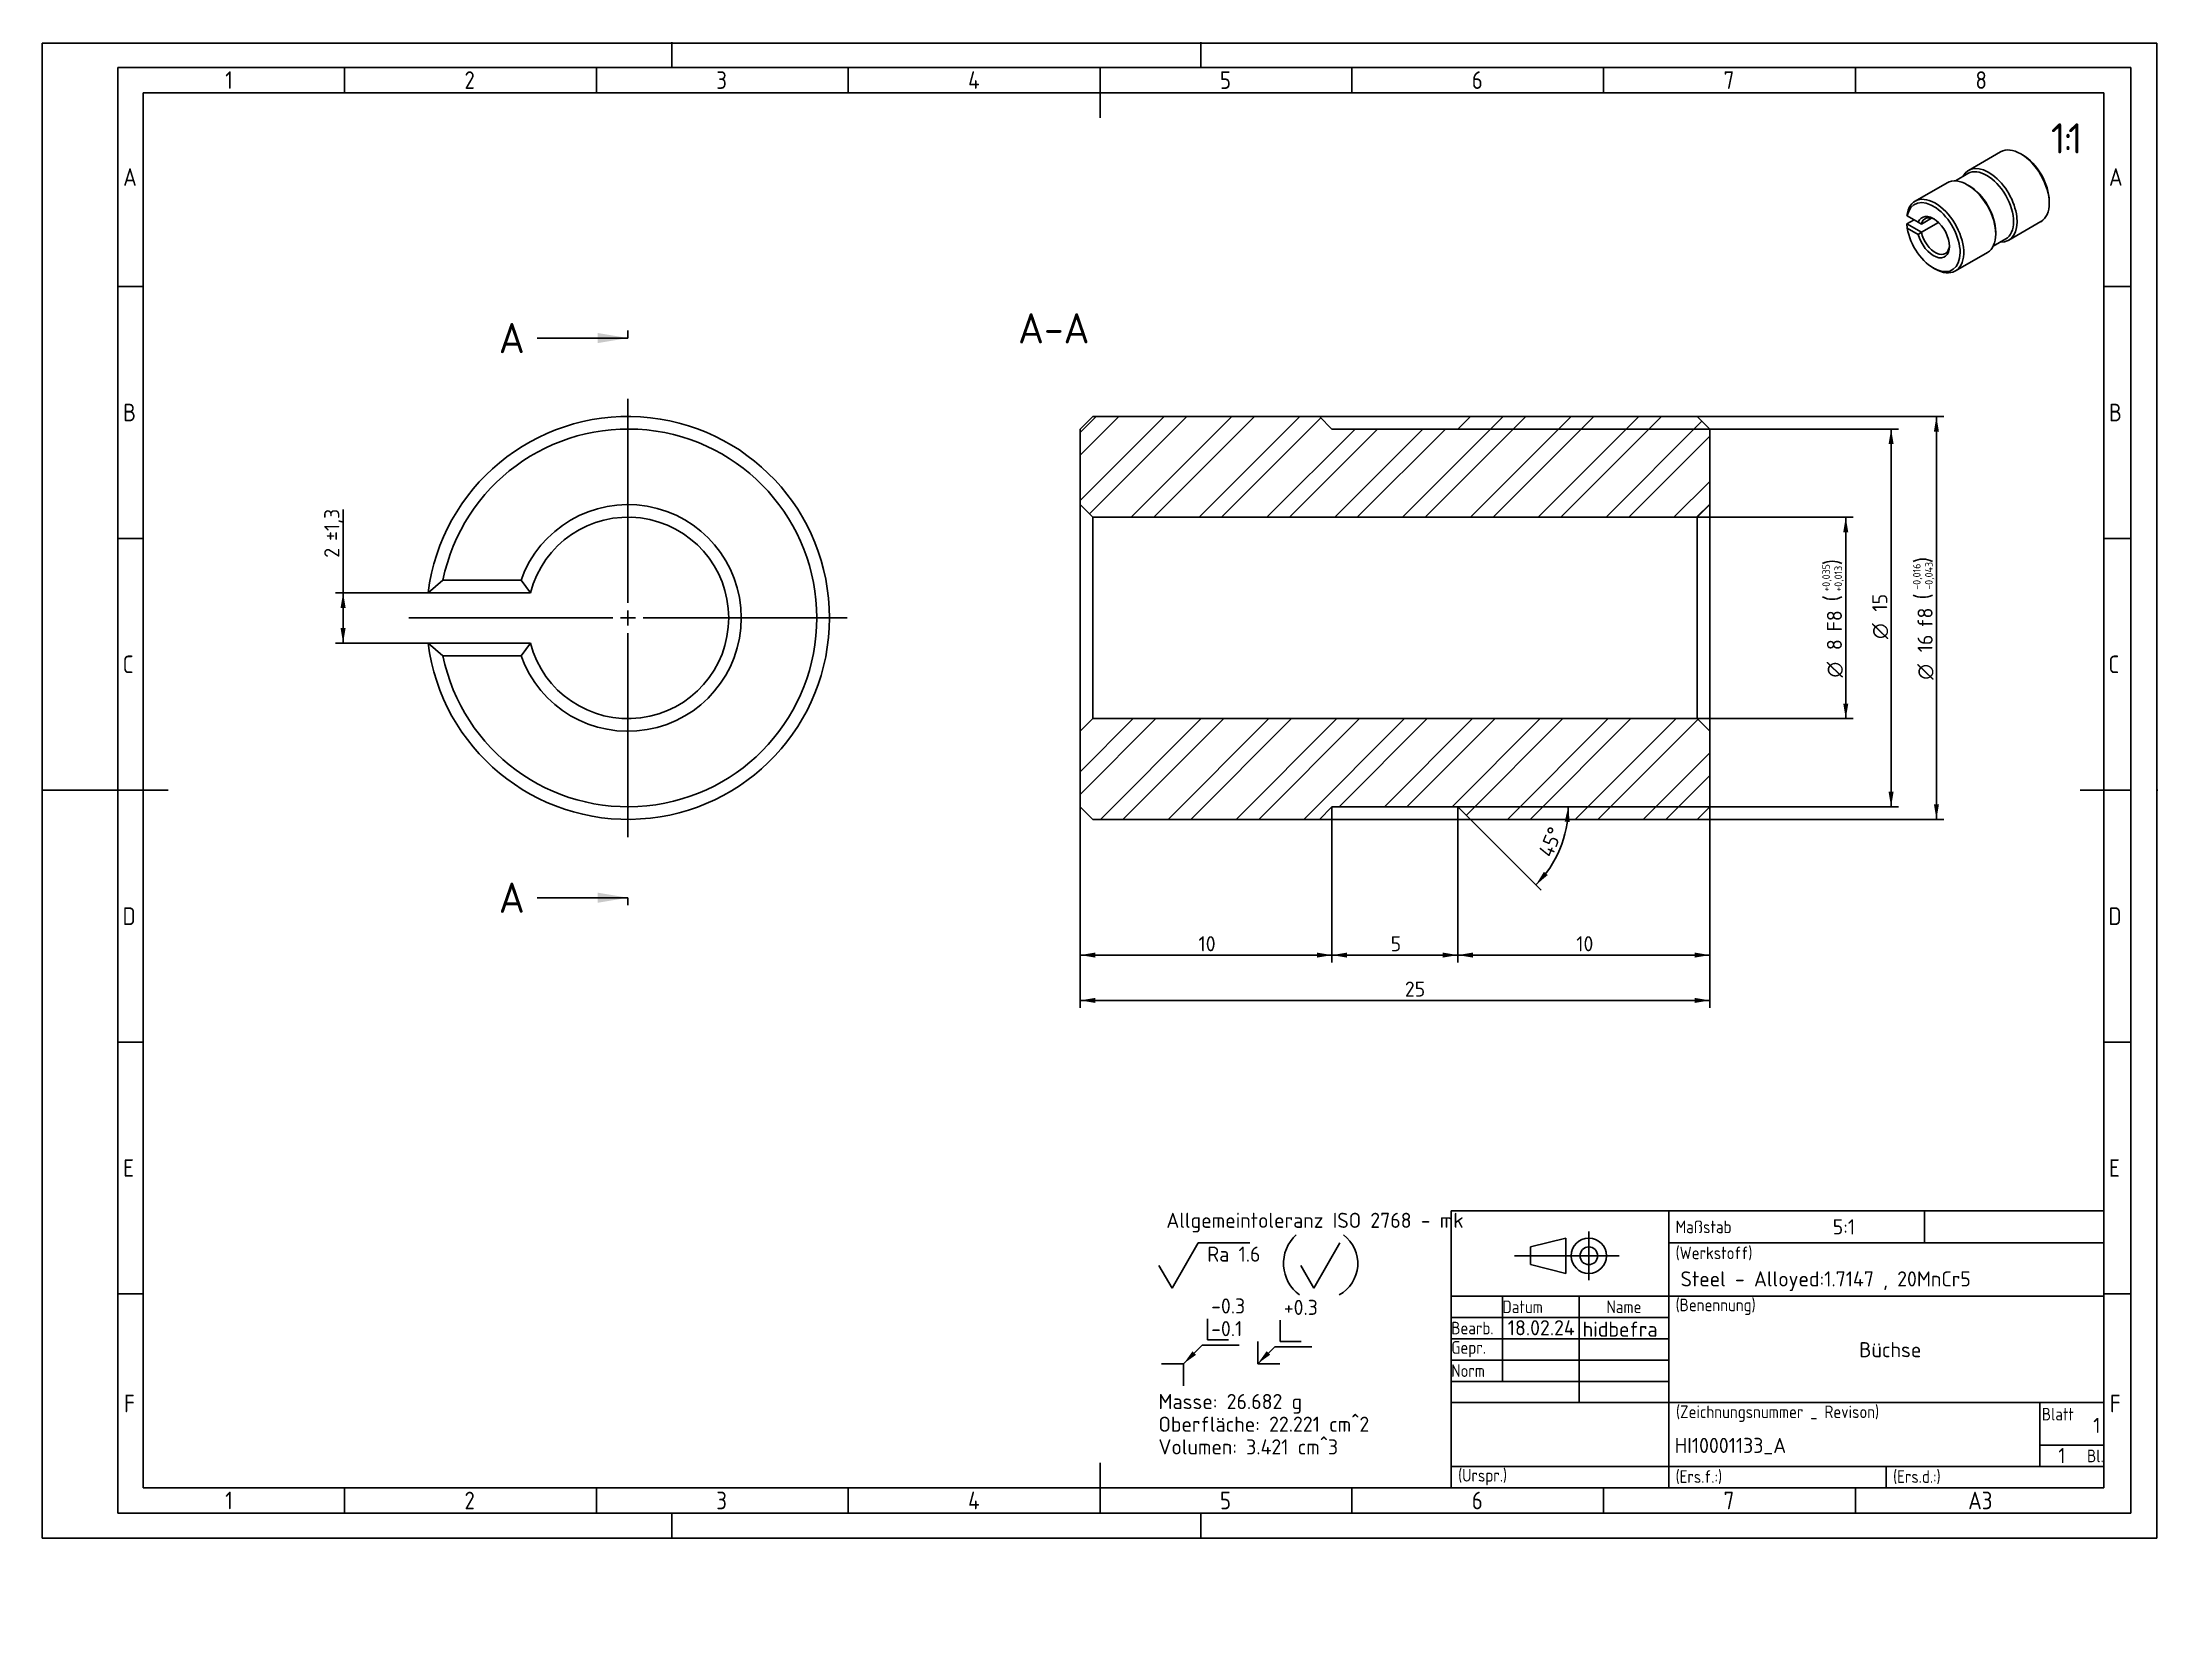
# Model space of a CAD drawing. Header units: millimetres. Extents: x 0 to 420, y -15 to 297.
import ezdxf
from ezdxf.entities.mleader import LeaderData, LeaderLine
from ezdxf.enums import TextEntityAlignment as Align
from ezdxf.lldxf.tags import DXFTag
from ezdxf.math import Vec2, Vec3

# ---------------------------------------------------------------- set-up
doc = ezdxf.new("R2010")
doc.units = ezdxf.units.MM
for name, color, linetype in [('Default', 7, 'Continuous'), ('DIN-Vorlage', 7, 'Continuous'), ('HI10001133_A', 7, 'Continuous'), ('Layer1', 7, 'Continuous')]:
    doc.layers.add(name, color=color, linetype=linetype)
doc.styles.add('SEACAD_Solid_Edge_ISO', font='seiso.ttf')
doc.styles.add('SEACAD_Solid_Edge_ISO1_Symbols', font='semeci1.ttf')
tags = doc.linetypes.add('CENTER2', pattern=[28.575, 19.05, -3.175, 3.175, -3.175]).pattern_tags.tags
tags[10:11] = [DXFTag(74, 4), DXFTag(75, 0), DXFTag(340, '0'), DXFTag(46, 0.0), DXFTag(50, 0.0), DXFTag(44, 0.0), DXFTag(45, 0.0)]
tags[8:9] = [DXFTag(74, 4), DXFTag(75, 0), DXFTag(340, '0'), DXFTag(46, 0.0), DXFTag(50, 0.0), DXFTag(44, 0.0), DXFTag(45, 0.0)]
tags[6:7] = [DXFTag(74, 4), DXFTag(75, 0), DXFTag(340, '0'), DXFTag(46, 0.0), DXFTag(50, 0.0), DXFTag(44, 0.0), DXFTag(45, 0.0)]
tags[4:5] = [DXFTag(74, 4), DXFTag(75, 0), DXFTag(340, '0'), DXFTag(46, 0.0), DXFTag(50, 0.0), DXFTag(44, 0.0), DXFTag(45, 0.0)]
doc.dimstyles.new('DIN', dxfattribs={"dimtxt": 3, "dimasz": 3, "dimexe": 1.5, "dimexo": 0, "dimgap": 0.75, "dimtad": 1, "dimlfac": 0.2, "dimtxsty": 'SEACAD_Solid_Edge_ISO', "dimblk1": '_SE_FILLED', "dimblk2": '_SE_FILLED', "dimsah": 1, "dimcen": 1.5, "dimazin": 0, "dimtfac": 0.5, "dimtdec": 3, "dimtmove": 0, "dimatfit": 3, "dimfxl": 1, "dimarcsym": 0})

# ---------------------------------------------------------------- blocks, each defined once
blk = doc.blocks.new('_DOT')
at = {"color": 0}
blk.add_line((0, 0), (-1, 0), dxfattribs=at)
at = {"color": 0, "const_width": 0.333}
blk.add_lwpolyline([(-0.1665, 0, 1), (0.1665, 0, 1)], format="xyb", close=True, dxfattribs=at)
blk = doc.blocks.new('SEANNOT_GROUP1')
at = {"layer": 'Default', "color": 7, "linetype": 'Continuous', "style": 'SEACAD_Solid_Edge_ISO'}
blk.add_text('Allgemeintoleranz ISO 2768 - mk', height=3, dxfattribs=at).set_placement((223.17, 64.62), align=Align.TOP_LEFT)
blk = doc.blocks.new('SEANNOT_GROUP2')
at = {"layer": 'Layer1', "color": 7, "linetype": 'CENTER2'}
for p, q in [((116.28, 185.72), (116.28, 226.22)), ((113.28, 182.72), (72.78, 182.72)), ((117.78, 182.72), (114.78, 182.72)), ((116.28, 184.22), (116.28, 181.22)), ((119.28, 182.72), (159.78, 182.72)), ((116.28, 179.72), (116.28, 139.22))]:
    blk.add_line(p, q, dxfattribs=at)
blk = doc.blocks.new('SE')
at = {"layer": 'HI10001133_A', "color": 7, "linetype": 'Continuous'}
for p, q in [((76.59, 187.72), (79.54, 190.22)), ((79.54, 190.22), (95.07, 190.22)), ((95.07, 190.22), (96.91, 187.72)), ((96.91, 187.72), (76.59, 187.72)), ((76.59, 177.72), (96.91, 177.72)), ((76.59, 177.72), (79.54, 175.22)), ((95.07, 175.22), (96.91, 177.72)), ((95.07, 175.22), (79.54, 175.22))]:
    blk.add_line(p, q, dxfattribs=at)
for radius, start, end in [(40, 187.1808, 172.8192), (37.5, 191.537, 168.463), (22.5, 199.4712, 160.5288), (20, 194.4775, 165.5225)]:
    blk.add_arc((116.28, 182.72), radius, start, end, dxfattribs=at)
blk = doc.blocks.new('SE1')
at = {"layer": 'HI10001133_A', "color": 7, "linetype": 'Continuous'}
for p, q in [((388.8, 275.25), (382.43, 271.58)), ((393.15, 274.65), (392.8, 274.86)), ((378.19, 269.13), (371.83, 265.45)), ((382.33, 270.94), (379.83, 269.5)), ((382.54, 268.53), (382.19, 268.73)), ((398.45, 265.06), (398.45, 265.47)), ((370.21, 262.58), (370.28, 262.55)), ((371.63, 261.77), (370.21, 260.95)), ((370.21, 260.95), (373.09, 259.29)), ((370.21, 260.95), (370.28, 260.1)), ((370.28, 262.55), (372.47, 261.28)), ((372.47, 261.28), (373.09, 260.92)), ((375.12, 262.1), (373.09, 260.92)), ((373.09, 259.29), (376.46, 261.24)), ((390.43, 257.72), (396.8, 261.4)), ((372.47, 258.83), (370.28, 260.1)), ((372.47, 258.83), (373.09, 259.29)), ((387.33, 256.51), (389.83, 257.95)), ((387.85, 258.93), (387.85, 259.34)), ((375.47, 252.2), (375.83, 251.99)), ((379.83, 251.6), (386.19, 255.27))]:
    blk.add_line(p, q, dxfattribs=at)
for centre, major_axis, start_param, end_param in [((392.8, 268.32), (-4, 6.93), 3.141593, 6.283185), ((393.15, 268.53), (3.75, -6.5), 0.785398, 2.356194), ((382.19, 262.2), (-4, 6.93), 3.141593, 6.283185), ((386.43, 264.65), (-4, 6.93), 2.786171, 6.638607), ((386.08, 264.45), (-3.75, 6.5), 3.141593, 6.283185), ((375.83, 258.53), (4, -6.93), 5.497787, 10.084848), ((375.47, 258.32), (-3.75, 6.5), 0.986756, 6.867226), ((382.54, 262.4), (-3.75, 6.5), 3.926991, 5.497787), ((375.47, 258.32), (2.25, -3.9), 4.266828, 9.870339), ((375.83, 258.53), (-2, 3.46), -0.724702, 0.532718), ((375.83, 258.53), (-2, 3.46), 1.038078, 3.866295)]:
    blk.add_ellipse(centre, major_axis=major_axis, ratio=0.57735, start_param=start_param, end_param=end_param, dxfattribs=at)
blk = doc.blocks.new('SEANNOT_GROUP3')
at = {"layer": 'Default', "color": 7, "linetype": 'Continuous'}
for p, q in [((0, 0), (5.2, 9)), ((5.2, 9), (15.45, 9)), ((-2.6, 4.5), (0, 0))]:
    blk.add_line(p, q, dxfattribs=at)
at = {"layer": 'Default', "color": 7, "linetype": 'Continuous', "style": 'SEACAD_Solid_Edge_ISO'}
blk.add_text('Ra 1.6', height=3, dxfattribs=at).set_placement((7, 8.25), align=Align.TOP_LEFT)
blk = doc.blocks.new('SEANNOT_GROUP4')
at = {"layer": 'Default', "color": 7, "linetype": 'Continuous'}
for p, q in [((28.15, 0), (33.35, 9)), ((25.56, 4.5), (28.15, 0))]:
    blk.add_line(p, q, dxfattribs=at)
blk = doc.blocks.new('Oberfläche')
at = {"layer": 'Default', "color": 7, "linetype": 'Continuous'}
for radius, start, end in [(7.66, 132.1207, 234.4379), (7.1, 298.5928, 53.1871)]:
    blk.add_arc((29.79, 4.89), radius, start, end, dxfattribs=at)
at = {"layer": 'Default'}
for name in ['SEANNOT_GROUP3', 'SEANNOT_GROUP4']:
    blk.add_blockref(name, (0, 0), dxfattribs=at)
blk = doc.blocks.new('SEANNOT_GROUP5')
at = {"layer": 'Default', "linetype": 'Continuous'}
blk.add_hatch(color=7, dxfattribs=at).paths.add_polyline_path([(16.48, 2.47), (14.71, 0), (17.18, 1.77)])
at = {"layer": 'Default', "color": 7, "linetype": 'Continuous'}
for p, q in [((19.14, 8.63), (19.14, 4.43)), ((19.14, 4.43), (23.34, 4.43)), ((18.09, 3.38), (25.48, 3.38))]:
    blk.add_line(p, q, dxfattribs=at)
blk.add_lwpolyline([(18.09, 3.38), (14.71, 0)], dxfattribs=at)
at = {"layer": 'Default', "color": 7, "linetype": 'Continuous', "style": 'SEACAD_Solid_Edge_ISO'}
blk.add_text('+0.3', height=3, dxfattribs=at).set_placement((19.89, 12.68), align=Align.TOP_LEFT)
blk = doc.blocks.new('SEANNOT_GROUP6')
at = {"layer": 'Default', "linetype": 'Continuous'}
blk.add_hatch(color=7, dxfattribs=at).paths.add_polyline_path([(1.77, 2.47), (0, 0), (2.47, 1.77)])
at = {"layer": 'Default', "color": 7, "linetype": 'Continuous'}
for p, q in [((4.71, 8.91), (4.71, 4.71)), ((4.71, 4.71), (8.91, 4.71)), ((3.66, 3.66), (11.05, 3.66))]:
    blk.add_line(p, q, dxfattribs=at)
blk.add_lwpolyline([(3.66, 3.66), (0, 0)], dxfattribs=at)
at = {"layer": 'Default', "color": 7, "linetype": 'Continuous', "style": 'SEACAD_Solid_Edge_ISO'}
for s, p in [('-0.3', (5.46, 12.96)), ('-0.1', (5.46, 8.46))]:
    blk.add_text(s, height=3, dxfattribs=at).set_placement(p, align=Align.TOP_LEFT)
blk = doc.blocks.new('Kantenbedingung')
at = {"layer": 'Default', "color": 7, "linetype": 'Continuous'}
for p, q in [((14.71, 4.38), (14.71, 0)), ((-4.38, 0), (0, 0)), ((0, 0), (0, -4.38)), ((14.71, 0), (19.09, 0))]:
    blk.add_line(p, q, dxfattribs=at)
at = {"layer": 'Default'}
for name in ['SEANNOT_GROUP6', 'SEANNOT_GROUP5']:
    blk.add_blockref(name, (0, 0), dxfattribs=at)
blk = doc.blocks.new('SE3')
at = {"color": 7, "linetype": 'Continuous', "style": 'SEACAD_Solid_Edge_ISO'}
blk.add_text('A', height=6, dxfattribs=at).set_placement((90.64, 241.28), align=Align.TOP_LEFT)
blk = doc.blocks.new('SE4')
at = {"color": 7, "linetype": 'Continuous', "style": 'SEACAD_Solid_Edge_ISO'}
blk.add_text('A', height=6, dxfattribs=at).set_placement((90.64, 130.17), align=Align.TOP_LEFT)
blk = doc.blocks.new('SEANNOT_GROUP7')
at = {"linetype": 'Continuous'}
blk.add_hatch(color=7, dxfattribs=at).paths.add_polyline_path([(110.28, 237.28), (116.28, 238.28), (110.28, 239.28)])
at = {"color": 7, "linetype": 'Continuous'}
blk.add_lwpolyline([(98.28, 238.28), (116.28, 238.28)], dxfattribs=at)
blk = doc.blocks.new('SEANNOT_GROUP8')
at = {"linetype": 'Continuous'}
blk.add_hatch(color=7, dxfattribs=at).paths.add_polyline_path([(110.28, 126.17), (116.28, 127.17), (110.28, 128.17)])
at = {"color": 7, "linetype": 'Continuous'}
blk.add_lwpolyline([(98.28, 127.17), (116.28, 127.17)], dxfattribs=at)
blk = doc.blocks.new('SE2')
at = {"layer": 'Layer1', "color": 7, "linetype": 'CENTER2'}
for p, q in [((116.28, 238.28), (116.28, 239.78)), ((116.28, 127.17), (116.28, 125.67))]:
    blk.add_line(p, q, dxfattribs=at)
at = {"layer": 'Layer1', "color": 7, "linetype": 'CENTER2', "const_width": 0.00025}
blk.add_lwpolyline([(116.28, 238.28), (116.28, 127.17)], dxfattribs=at)
at = {"layer": 'Layer1'}
for name in ['SE3', 'SEANNOT_GROUP7', 'SE4', 'SEANNOT_GROUP8']:
    blk.add_blockref(name, (0, 0), dxfattribs=at)
blk = doc.blocks.new('SE5')
at = {"layer": 'HI10001133_A', "linetype": 'Continuous'}
h = blk.add_hatch(dxfattribs=at)
h.set_pattern_fill('ANSI32', angle=9e-06, style=0)
h.paths.add_polyline_path([(331.06, 220.22), (328.56, 222.72), (283.56, 222.72), (281.06, 220.22), (256.06, 220.22), (253.56, 222.72), (208.56, 222.72), (206.06, 220.22), (206.06, 205.22), (208.56, 202.72), (328.56, 202.72), (331.06, 205.22)])
h = blk.add_hatch(dxfattribs=at)
h.set_pattern_fill('ANSI32', angle=9e-06, style=0)
h.paths.add_polyline_path([(331.06, 160.22), (328.56, 162.72), (208.56, 162.72), (206.06, 160.22), (206.06, 145.22), (208.56, 142.72), (253.56, 142.72), (256.06, 145.22), (281.06, 145.22), (283.56, 142.72), (328.56, 142.72), (331.06, 145.22)])
at = {"layer": 'HI10001133_A', "color": 7, "linetype": 'Continuous'}
for p, q in [((206.06, 220.22), (208.56, 222.72)), ((208.56, 222.72), (253.56, 222.72)), ((253.56, 222.72), (256.06, 220.22)), ((281.06, 220.22), (283.56, 222.72)), ((283.56, 222.72), (328.56, 222.72)), ((328.56, 222.72), (331.06, 220.22)), ((206.06, 205.22), (206.06, 220.22)), ((256.06, 220.22), (281.06, 220.22)), ((331.06, 220.22), (331.06, 205.22)), ((206.06, 160.22), (206.06, 205.22)), ((208.56, 202.72), (206.06, 205.22)), ((208.56, 202.72), (208.56, 162.72)), ((328.56, 202.72), (208.56, 202.72)), ((331.06, 205.22), (328.56, 202.72)), ((328.56, 162.72), (328.56, 202.72)), ((331.06, 205.22), (331.06, 160.22)), ((206.06, 160.22), (208.56, 162.72)), ((206.06, 145.22), (206.06, 160.22)), ((208.56, 162.72), (328.56, 162.72)), ((328.56, 162.72), (331.06, 160.22)), ((331.06, 160.22), (331.06, 145.22)), ((208.56, 142.72), (206.06, 145.22)), ((256.06, 145.22), (253.56, 142.72)), ((281.06, 145.22), (256.06, 145.22)), ((283.56, 142.72), (281.06, 145.22)), ((331.06, 145.22), (328.56, 142.72)), ((253.56, 142.72), (208.56, 142.72)), ((328.56, 142.72), (283.56, 142.72))]:
    blk.add_line(p, q, dxfattribs=at)
blk = doc.blocks.new('DMBLK1')
at = {"layer": 'Layer1', "linetype": 'Continuous'}
for points in [[(209.06, 106.28), (209.06, 107.28), (206.06, 106.78)], [(328.06, 106.28), (331.06, 106.78), (328.06, 107.28)]]:
    blk.add_hatch(color=7, dxfattribs=at).paths.add_polyline_path(points)
at = {"layer": 'Layer1', "color": 7, "linetype": 'Continuous'}
for p, q in [((206.06, 145.22), (206.06, 105.28)), ((331.06, 145.22), (331.06, 105.28)), ((206.06, 106.78), (331.06, 106.78))]:
    blk.add_line(p, q, dxfattribs=at)
at = {"layer": 'Layer1', "color": 7, "linetype": 'Continuous', "style": 'SEACAD_Solid_Edge_ISO'}
blk.add_text('25', height=3, dxfattribs=at).set_placement((270.53, 110.53), align=Align.TOP_LEFT)
blk = doc.blocks.new('_SE_FILLED')
at = {"color": 0}
blk.add_line((0, 0), (-1, 0), dxfattribs=at)
blk.add_solid([(0, 0), (-1, -0.1665), (-1, 0.1665), (0, 0)], dxfattribs=at)
blk = doc.blocks.new('DMBLK2')
at = {"layer": 'Layer1', "linetype": 'Continuous'}
for points in [[(259.06, 115.28), (259.06, 116.28), (256.06, 115.78)], [(278.06, 115.28), (281.06, 115.78), (278.06, 116.28)]]:
    blk.add_hatch(color=7, dxfattribs=at).paths.add_polyline_path(points)
at = {"layer": 'Layer1', "color": 7, "linetype": 'Continuous'}
for p, q in [((256.06, 145.22), (256.06, 114.28)), ((281.06, 145.22), (281.06, 114.28)), ((281.06, 115.78), (256.06, 115.78))]:
    blk.add_line(p, q, dxfattribs=at)
at = {"layer": 'Layer1', "color": 7, "linetype": 'Continuous', "style": 'SEACAD_Solid_Edge_ISO'}
blk.add_text('5', height=3, dxfattribs=at).set_placement((267.71, 119.53), align=Align.TOP_LEFT)
blk = doc.blocks.new('DMBLK3')
at = {"layer": 'Layer1', "linetype": 'Continuous'}
for points in [[(303.26, 142.2), (302.97, 145.22), (302.26, 142.27)], [(298.14, 132.32), (296.55, 129.73), (298.9, 131.67)]]:
    blk.add_hatch(color=7, dxfattribs=at).paths.add_polyline_path(points)
at = {"layer": 'Layer1', "color": 7, "linetype": 'Continuous'}
for p, q in [((281.06, 145.22), (304.47, 145.22)), ((283.56, 142.72), (297.61, 128.67))]:
    blk.add_line(p, q, dxfattribs=at)
blk.add_arc((281.06, 145.22), 21.91, 315, 0, dxfattribs=at)
at = {"layer": 'Layer1', "color": 7, "linetype": 'Continuous', "style": 'SEACAD_Solid_Edge_ISO'}
blk.add_text('45°', height=3, rotation=67.5, dxfattribs=at).set_placement((296.93, 136.1), align=Align.TOP_LEFT)
blk = doc.blocks.new('DMBLK4')
at = {"layer": 'Layer1', "linetype": 'Continuous'}
for points in [[(376.57, 219.72), (376.07, 222.72), (375.57, 219.72)], [(376.57, 145.72), (375.57, 145.72), (376.07, 142.72)]]:
    blk.add_hatch(color=7, dxfattribs=at).paths.add_polyline_path(points)
at = {"layer": 'Layer1', "color": 7, "linetype": 'Continuous'}
for p, q in [((253.56, 222.72), (377.57, 222.72)), ((376.07, 222.72), (376.07, 142.72)), ((253.56, 142.72), (377.57, 142.72))]:
    blk.add_line(p, q, dxfattribs=at)
for centre, start, end in [((373.37, 190.04), 63.4349, 116.5651), ((373.37, 191.17), 243.4349, 296.5651)]:
    blk.add_arc(centre, 4.36, start, end, dxfattribs=at)
for s, height, style, p in [('-0,016', 1.5, 'SEACAD_Solid_Edge_ISO', (371.42, 188.32)), ('-0,043', 1.5, 'SEACAD_Solid_Edge_ISO', (373.82, 188.32)), ('f8', 3, 'SEACAD_Solid_Edge_ISO', (372.32, 180.77)), ('16', 3, 'SEACAD_Solid_Edge_ISO', (372.32, 175.9)), ('O', 3, 'SEACAD_Solid_Edge_ISO1_Symbols', (372.32, 170.46))]:
    blk.add_text(s, height=height, rotation=90, dxfattribs=dict(at, style=style)).set_placement(p, align=Align.TOP_LEFT)
blk = doc.blocks.new('DMBLK5')
at = {"layer": 'Layer1', "linetype": 'Continuous'}
for points in [[(367.57, 217.22), (367.07, 220.22), (366.57, 217.22)], [(367.57, 148.22), (366.57, 148.22), (367.07, 145.22)]]:
    blk.add_hatch(color=7, dxfattribs=at).paths.add_polyline_path(points)
at = {"layer": 'Layer1', "color": 7, "linetype": 'Continuous'}
for p, q in [((281.06, 220.22), (368.57, 220.22)), ((367.07, 145.22), (367.07, 220.22)), ((281.06, 145.22), (368.57, 145.22))]:
    blk.add_line(p, q, dxfattribs=at)
for s, style, p in [('15', 'SEACAD_Solid_Edge_ISO', (363.32, 183.98)), ('O', 'SEACAD_Solid_Edge_ISO1_Symbols', (363.32, 178.54))]:
    blk.add_text(s, height=3, rotation=90, dxfattribs=dict(at, style=style)).set_placement(p, align=Align.TOP_LEFT)
blk = doc.blocks.new('DMBLK6')
at = {"layer": 'Layer1', "linetype": 'Continuous'}
for points in [[(358.57, 199.72), (358.07, 202.72), (357.57, 199.72)], [(358.57, 165.72), (357.57, 165.72), (358.07, 162.72)]]:
    blk.add_hatch(color=7, dxfattribs=at).paths.add_polyline_path(points)
at = {"layer": 'Layer1', "color": 7, "linetype": 'Continuous'}
for p, q in [((328.56, 202.72), (359.57, 202.72)), ((358.07, 202.72), (358.07, 162.72)), ((328.56, 162.72), (359.57, 162.72))]:
    blk.add_line(p, q, dxfattribs=at)
for centre, start, end in [((355.37, 189.61), 63.4349, 116.5651), ((355.37, 190.78), 243.4349, 296.5651)]:
    blk.add_arc(centre, 4.36, start, end, dxfattribs=at)
for s, height, style, p in [('+0,035', 1.5, 'SEACAD_Solid_Edge_ISO', (353.42, 187.93)), ('+0,013', 1.5, 'SEACAD_Solid_Edge_ISO', (355.82, 187.93)), ('F8', 3, 'SEACAD_Solid_Edge_ISO', (354.32, 180.03)), ('8', 3, 'SEACAD_Solid_Edge_ISO', (354.32, 176.33)), ('O', 3, 'SEACAD_Solid_Edge_ISO1_Symbols', (354.32, 170.89))]:
    blk.add_text(s, height=height, rotation=90, dxfattribs=dict(at, style=style)).set_placement(p, align=Align.TOP_LEFT)
blk = doc.blocks.new('DMBLK7')
at = {"layer": 'Layer1', "linetype": 'Continuous'}
for points in [[(284.06, 115.28), (284.06, 116.28), (281.06, 115.78)], [(328.06, 115.28), (331.06, 115.78), (328.06, 116.28)]]:
    blk.add_hatch(color=7, dxfattribs=at).paths.add_polyline_path(points)
at = {"layer": 'Layer1', "color": 7, "linetype": 'Continuous'}
for p, q in [((281.06, 145.22), (281.06, 114.28)), ((331.06, 145.22), (331.06, 114.28)), ((331.06, 115.78), (281.06, 115.78))]:
    blk.add_line(p, q, dxfattribs=at)
at = {"layer": 'Layer1', "color": 7, "linetype": 'Continuous', "style": 'SEACAD_Solid_Edge_ISO'}
blk.add_text('10', height=3, dxfattribs=at).set_placement((304.56, 119.53), align=Align.TOP_LEFT)
blk = doc.blocks.new('DMBLK8')
at = {"layer": 'Layer1', "linetype": 'Continuous'}
for points in [[(209.06, 115.28), (209.06, 116.28), (206.06, 115.78)], [(253.06, 115.28), (256.06, 115.78), (253.06, 116.28)]]:
    blk.add_hatch(color=7, dxfattribs=at).paths.add_polyline_path(points)
at = {"layer": 'Layer1', "color": 7, "linetype": 'Continuous'}
for p, q in [((206.06, 145.22), (206.06, 114.28)), ((256.06, 145.22), (256.06, 114.28)), ((206.06, 115.78), (256.06, 115.78))]:
    blk.add_line(p, q, dxfattribs=at)
at = {"layer": 'Layer1', "color": 7, "linetype": 'Continuous', "style": 'SEACAD_Solid_Edge_ISO'}
blk.add_text('10', height=3, dxfattribs=at).set_placement((229.56, 119.53), align=Align.TOP_LEFT)
blk = doc.blocks.new('DMBLK9')
at = {"layer": 'Layer1', "linetype": 'Continuous'}
for points in [[(59.22, 184.72), (60.22, 184.72), (59.72, 187.72)], [(59.22, 180.72), (59.72, 177.72), (60.22, 180.72)]]:
    blk.add_hatch(color=7, dxfattribs=at).paths.add_polyline_path(points)
at = {"layer": 'Layer1', "color": 7, "linetype": 'Continuous'}
for p, q in [((59.72, 177.72), (59.72, 204.24)), ((76.59, 187.72), (58.22, 187.72)), ((76.59, 177.72), (58.22, 177.72))]:
    blk.add_line(p, q, dxfattribs=at)
at = {"layer": 'Layer1', "color": 7, "linetype": 'Continuous', "style": 'SEACAD_Solid_Edge_ISO'}
for s, p in [('±1,3', (55.97, 198.01)), ('2', (55.97, 194.67))]:
    blk.add_text(s, height=3, rotation=90, dxfattribs=at).set_placement(p, align=Align.TOP_LEFT)
blk = doc.blocks.new('A3_quer')
at = {"layer": 'DIN-Vorlage', "color": 7, "linetype": 'Continuous'}
for p, q in [((0, 0), (0, 296.82)), ((0, 296.82), (419.82, 296.82)), ((125, 297), (125, 292)), ((230, 297), (230, 292)), ((419.82, 296.82), (419.82, 0)), ((15, 5), (15, 292)), ((15, 292), (414.64, 292)), ((60, 292), (60, 287)), ((110, 292), (110, 287)), ((160, 292), (160, 287)), ((210, 292), (210, 282)), ((210, 292), (210, 287)), ((260, 292), (260, 287)), ((310, 292), (310, 287)), ((360, 292), (360, 287)), ((414.64, 292), (414.64, 5)), ((20, 10), (20, 287)), ((20, 287), (409.28, 287)), ((409.28, 287), (409.28, 10)), ((15, 248.5), (20, 248.5)), ((414.64, 248.5), (409.28, 248.5)), ((15, 198.5), (20, 198.5)), ((414.64, 198.5), (409.28, 198.5)), ((0, 148.5), (15, 148.5)), ((15, 148.5), (25, 148.5)), ((15, 148.5), (20, 148.5)), ((414.64, 148.5), (404.64, 148.5)), ((414.64, 148.5), (409.28, 148.5)), ((420, 148.5), (419.82, 148.5)), ((15, 98.5), (20, 98.5)), ((414.64, 98.5), (409.28, 98.5)), ((15, 48.5), (20, 48.5)), ((414.64, 48.5), (409.28, 48.5)), ((210, 5), (210, 15)), ((409.28, 10), (20, 10)), ((60, 5), (60, 10)), ((110, 5), (110, 10)), ((160, 5), (160, 10)), ((210, 5), (210, 10)), ((260, 5), (260, 10)), ((310, 5), (310, 10)), ((360, 5), (360, 10)), ((414.64, 5), (15, 5)), ((125, 0), (125, 5)), ((230, 0), (230, 5)), ((419.82, 0), (0, 0))]:
    blk.add_line(p, q, dxfattribs=at)
at = {"layer": 'DIN-Vorlage', "char_height": 3.5, "attachment_point": 4, "style": 'SEACAD_Solid_Edge_ISO'}
for s, insert, width in [('{\\fSolid Edge ISO|b0||i0||c0|p34;\\C7;\\H3.5;\\W0.9;1}', (36.32, 289.5), 1.4326), ('{\\fSolid Edge ISO|b0||i0||c0|p34;\\C7;\\H3.5;\\W0.9;2}', (83.82, 289.5), 2.1488), ('{\\fSolid Edge ISO|b0||i0||c0|p34;\\C7;\\H3.5;\\W0.9;3}', (133.82, 289.5), 1.7907), ('{\\fSolid Edge ISO|b0||i0||c0|p34;\\C7;\\H3.5;\\W0.9;4}', (183.82, 289.5), 2.0593), ('{\\fSolid Edge ISO|b0||i0||c0|p34;\\C7;\\H3.5;\\W0.9;5}', (233.82, 289.5), 1.9698), ('{\\fSolid Edge ISO|b0||i0||c0|p34;\\C7;\\H3.5;\\W0.9;6}', (283.82, 289.5), 2.0593), ('{\\fSolid Edge ISO|b0||i0||c0|p34;\\C7;\\H3.5;\\W0.9;7}', (333.82, 289.5), 2.2384), ('{\\fSolid Edge ISO|b0||i0||c0|p34;\\C7;\\H3.5;\\W0.9;8}', (383.82, 289.5), 2.2384), ('{\\fSolid Edge ISO|b0||i0||c0|p34;\\C7;\\H3.5;\\W0.9;A}', (16.05, 270.25), 1.9698), ('{\\fSolid Edge ISO|b0||i0||c0|p34;\\C7;\\H3.5;\\W0.9;A}', (410.33, 270.25), 1.9698), ('{\\fSolid Edge ISO|b0||i0||c0|p34;\\C7;\\H3.5;\\W0.9;B}', (16.05, 223.5), 1.9698), ('{\\fSolid Edge ISO|b0||i0||c0|p34;\\C7;\\H3.5;\\W0.9;B}', (410.33, 223.5), 1.9698), ('{\\fSolid Edge ISO|b0||i0||c0|p34;\\C7;\\H3.5;\\W0.9;C}', (15.94, 173.5), 1.8802), ('{\\fSolid Edge ISO|b0||i0||c0|p34;\\C7;\\H3.5;\\W0.9;C}', (410.22, 173.5), 1.8802), ('{\\fSolid Edge ISO|b0||i0||c0|p34;\\C7;\\H3.5;\\W0.9;D}', (15.94, 123.5), 2.0593), ('{\\fSolid Edge ISO|b0||i0||c0|p34;\\C7;\\H3.5;\\W0.9;D}', (410.22, 123.5), 2.0593), ('{\\fSolid Edge ISO|b0||i0||c0|p34;\\C7;\\H3.5;\\W0.9;E}', (16.05, 73.5), 1.8802), ('{\\fSolid Edge ISO|b0||i0||c0|p34;\\C7;\\H3.5;\\W0.9;E}', (410.33, 73.5), 1.8802), ('{\\fSolid Edge ISO|b0||i0||c0|p34;\\C7;\\H3.5;\\W0.9;F}', (16.21, 26.75), 1.8802), ('{\\fSolid Edge ISO|b0||i0||c0|p34;\\C7;\\H3.5;\\W0.9;F}', (410.49, 26.75), 1.8802), ('{\\fSolid Edge ISO|b0||i0||c0|p34;\\C7;\\H3.5;\\W0.9;1}', (36.32, 7.5), 1.4326), ('{\\fSolid Edge ISO|b0||i0||c0|p34;\\C7;\\H3.5;\\W0.9;2}', (83.82, 7.5), 2.1488), ('{\\fSolid Edge ISO|b0||i0||c0|p34;\\C7;\\H3.5;\\W0.9;3}', (133.82, 7.5), 1.7907), ('{\\fSolid Edge ISO|b0||i0||c0|p34;\\C7;\\H3.5;\\W0.9;4}', (183.82, 7.5), 2.0593), ('{\\fSolid Edge ISO|b0||i0||c0|p34;\\C7;\\H3.5;\\W0.9;5}', (233.82, 7.5), 1.9698), ('{\\fSolid Edge ISO|b0||i0||c0|p34;\\C7;\\H3.5;\\W0.9;6}', (283.82, 7.5), 2.0593), ('{\\fSolid Edge ISO|b0||i0||c0|p34;\\C7;\\H3.5;\\W0.9;7}', (333.82, 7.5), 2.2384), ('{\\fSolid Edge ISO|b0||i0||c0|p34;\\C7;\\H3.5;\\W0.9;A3}', (382.37, 7.5), 3.7605)]:
    blk.add_mtext(s, dxfattribs=dict(at, insert=insert, width=width))
blk = doc.blocks.new('Projektionsmethode_1')
at = {"layer": 'DIN-Vorlage', "color": 7, "linetype": 'CENTER2'}
for p, q in [((0, 4.83), (0, -4.83)), ((6, 0), (-14.78, 0))]:
    blk.add_line(p, q, dxfattribs=at)
at = {"layer": 'DIN-Vorlage', "color": 7, "linetype": 'Continuous'}
for p, q in [((-11.55, 1.75), (-4.55, 3.5)), ((-11.55, -1.75), (-11.55, 1.75)), ((-4.55, 3.5), (-4.55, -3.5)), ((-11.55, -1.75), (-4.55, -3.5))]:
    blk.add_line(p, q, dxfattribs=at)
for radius in [3.5, 1.75]:
    blk.add_circle((0, 0), radius, dxfattribs=at)
blk = doc.blocks.new('Grundschriftfeld')
at = {"layer": 'Default', "color": 7, "linetype": 'Continuous'}
for p, q in [((-129.54, 54.99), (-129.54, 0)), ((-129.54, 54.99), (0, 54.99)), ((-86.36, 54.99), (-86.36, 0)), ((-35.56, 54.99), (-35.56, 48.65)), ((0, 54.99), (0, 0)), ((-86.36, 48.65), (0, 48.65)), ((-129.54, 38.07), (0, 38.07)), ((-119.38, 38.07), (-119.38, 21.15)), ((-104.14, 38.07), (-104.14, 16.92)), ((-129.54, 33.84), (-86.36, 33.84)), ((-129.54, 29.61), (-86.36, 29.61)), ((-129.54, 25.38), (-86.36, 25.38)), ((-129.54, 21.15), (-86.36, 21.15)), ((-129.54, 16.92), (0, 16.92)), ((-12.7, 16.92), (-12.7, 4.23)), ((-12.7, 8.46), (0, 8.46)), ((-129.54, 4.23), (0, 4.23)), ((-43.18, 4.23), (-43.18, 0)), ((-129.54, 0), (0, 0))]:
    blk.add_line(p, q, dxfattribs=at)
at = {"layer": 'Default', "color": 7}
blk.add_blockref('Projektionsmethode_1', (-102.23, 46.08), dxfattribs=at)
at = {"layer": 'Default', "char_height": 2.5, "style": 'SEACAD_Solid_Edge_ISO'}
for s, insert, width, attachment_point in [('{\\fSolid Edge ISO|b0||i0||c0|p34;\\C7;\\H2.5;\\W0.9; Maßstab}', (-86.36, 51.82), 17.78, 4), ('{\\fSolid Edge ISO|b0||i0||c0|p34;\\C7;\\H2.5;\\W0.9; (Werkstoff)}', (-86.36, 46.53), 20.5281, 4), ('{\\fSolid Edge ISO|b0||i0||c0|p34;\\C7;\\H2.5;\\W0.9; (Benennung)}', (-86.36, 35.95), 20.5281, 4), ('{\\fSolid Edge ISO|b0||i0||c0|p34;\\C7;\\H2.5;\\W0.9;Datum}', (-119.38, 35.95), 15.24, 4), ('{\\fSolid Edge ISO|b0||i0||c0|p34;\\C7;\\H2.5;\\W0.9;Name}', (-95.25, 35.95), 17.78, 5), ('{\\fSolid Edge ISO|b0||i0||c0|p34;\\C7;\\H2.5;\\W0.9;Bearb.}', (-129.54, 31.73), 10.16, 4), ('{\\fSolid Edge ISO|b0||i0||c0|p34;\\C7;\\H2.5;\\W0.9;Gepr.}', (-129.54, 27.5), 10.16, 4), ('{\\fSolid Edge ISO|b0||i0||c0|p34;\\C7;\\H2.5;\\W0.9;Norm}', (-129.54, 23.27), 10.16, 4), ('{\\fSolid Edge ISO|b0||i0||c0|p34;\\C7;\\H2.5;\\W0.9; (Zeichnungsnummer _ Revison)}', (-86.28, 14.73), 42.5357, 4), ('{\\fSolid Edge ISO|b0||i0||c0|p34;\\C7;\\H2.5;\\W0.9;Blatt}', (-12.28, 14.64), 12.7, 4), ('{\\fSolid Edge ISO|b0||i0||c0|p34;\\C7;\\H2.5;\\W0.9;Bl.}', (0, 6.34), 12.7, 6), ('{\\fSolid Edge ISO|b0||i0||c0|p34;\\C7;\\H2.5;\\W0.9; (Urspr.)}', (-129.54, 2.12), 20.5281, 4), ('{\\fSolid Edge ISO|b0||i0||c0|p34;\\C7;\\H2.5;\\W0.9; (Ers.f.:)}', (-86.36, 2.12), 20.5281, 4), ('{\\fSolid Edge ISO|b0||i0||c0|p34;\\C7;\\H2.5;\\W0.9; (Ers.d.:)}', (-43.18, 2.12), 20.5281, 4)]:
    blk.add_mtext(s, dxfattribs=dict(at, insert=insert, width=width, attachment_point=attachment_point))
at = {"layer": 'Default', "color": 7, "linetype": 'Continuous'}
ml = blk.add_multileader_mtext('Standard', dxfattribs=at)
ml.set_content('{\\pxsm0.9;\\fSolid Edge ISO|b0||i0||c0|p34;\\W1.;5:1\\P}', color=256)
ml.set_leader_properties()
ml.set_arrow_properties(name='DOT')
ml.build(insert=Vec2(0, 0))
ml.multileader.update_dxf_attribs({"leader_type": 0, "dogleg_length": 0, "arrow_head_size": 3})
ctx = ml.context
ctx.base_point, ctx.char_height, ctx.arrow_head_size = Vec3(-55.8, 51.82), 3, 3
ctx.mtext.insert = Vec3(-53.8, 53.32)
ml = blk.add_multileader_mtext('Standard', dxfattribs=at)
ml.set_content('{\\pxsm0.9;\\fSolid Edge ISO|b0||i0||c0|p34;\\W1.;Steel - Alloyed:1.7147 , 20MnCr5\\P}', color=256)
ml.set_leader_properties()
ml.set_arrow_properties(name='DOT')
ml.build(insert=Vec2(0, 0))
ml.multileader.update_dxf_attribs({"leader_type": 0, "dogleg_length": 4.5, "arrow_head_size": 3})
ctx = ml.context
ctx.base_point, ctx.char_height, ctx.arrow_head_size = Vec3(-86.02, 41.49), 3, 3
ctx.mtext.insert = Vec3(-84.02, 42.99)
ml = blk.add_multileader_mtext('Standard', dxfattribs=at)
ml.set_content('{\\pxsm0.9;\\fSolid Edge ISO|b0||i0||c0|p34;\\W1.;18.02.24\\P}', color=256)
ml.set_leader_properties()
ml.set_arrow_properties(name='DOT')
ml.build(insert=Vec2(0, 0))
ml.multileader.update_dxf_attribs({"leader_type": 0, "dogleg_length": 4.5, "arrow_head_size": 3})
ctx = ml.context
ctx.base_point, ctx.char_height, ctx.arrow_head_size = Vec3(-120.32, 31.79), 3, 3
ctx.mtext.insert = Vec3(-118.32, 33.29)
ml = blk.add_multileader_mtext('Standard', dxfattribs=at)
ml.set_content('{\\pxsm0.9;\\fSolid Edge ISO|b0||i0||c0|p34;\\W1.;hidbefra\\P}', color=256)
ml.set_leader_properties()
ml.set_arrow_properties(name='DOT')
ml.build(insert=Vec2(0, 0))
ml.multileader.update_dxf_attribs({"leader_type": 0, "dogleg_length": 4.5, "arrow_head_size": 3})
ctx = ml.context
ctx.base_point, ctx.char_height, ctx.arrow_head_size = Vec3(-105.47, 31.51), 3, 3
ctx.mtext.insert = Vec3(-103.47, 33.01)
ml = blk.add_multileader_mtext('Standard', dxfattribs=at)
ml.set_content('{\\pxsm0.9;\\fSolid Edge ISO|b0||i0||c0|p34;\\W1.;Büchse\\P}', color=256)
ml.set_leader_properties()
ml.set_arrow_properties(name='DOT')
ml.build(insert=Vec2(0, 0))
ml.multileader.update_dxf_attribs({"leader_type": 0, "dogleg_length": 4.5, "arrow_head_size": 3})
ctx = ml.context
ctx.base_point, ctx.char_height, ctx.arrow_head_size = Vec3(-49.01, 27.43), 3, 3
ctx.text_align_type = 1
ctx.mtext.insert, ctx.mtext.width, ctx.mtext.alignment = Vec3(-42.38, 28.94), 84.0835, 2
ml = blk.add_multileader_mtext('Standard', dxfattribs=at)
ml.set_content('{\\pxsm0.9;\\fSolid Edge ISO|b0||i0||c0|p34;\\W1.;1\\P}', color=256)
ml.set_leader_properties()
ml.set_arrow_properties(name='DOT')
ml.build(insert=Vec2(0, 0))
ml.multileader.update_dxf_attribs({"leader_type": 0, "dogleg_length": 4.5, "arrow_head_size": 3})
ctx = ml.context
ctx.base_point, ctx.char_height, ctx.arrow_head_size = Vec3(-3.51, 10.11), 3, 3
ctx.text_align_type = 2
ctx.mtext.insert, ctx.mtext.alignment = Vec3(-0.65, 13.91), 3
ml = blk.add_multileader_mtext('Standard', dxfattribs=at)
ml.set_content('{\\pxsm0.9;\\fSolid Edge ISO|b0||i0||c0|p34;\\W1.;HI10001133_A\\P}', color=256)
ml.set_leader_properties()
ml.set_arrow_properties(name='DOT')
ml.build(insert=Vec2(0, 0))
ml.multileader.update_dxf_attribs({"leader_type": 0, "dogleg_length": 4.5, "arrow_head_size": 3})
ctx = ml.context
ctx.base_point, ctx.char_height, ctx.arrow_head_size = Vec3(-87.17, 8.43), 3, 3
ctx.mtext.insert = Vec3(-85.17, 9.93)
ml = blk.add_multileader_mtext('Standard', dxfattribs=at)
ml.set_content('{\\pxsm0.9;\\fSolid Edge ISO|b0||i0||c0|p34;\\W1.;1\\P}', color=256)
ml.set_leader_properties()
ml.set_arrow_properties(name='DOT')
ml.build(insert=Vec2(0, 0))
ml.multileader.update_dxf_attribs({"leader_type": 0, "dogleg_length": 4.5, "arrow_head_size": 3})
ctx = ml.context
ctx.base_point, ctx.char_height, ctx.arrow_head_size = Vec3(-11.01, 6.42), 3, 3
ctx.mtext.insert = Vec3(-9.01, 7.92)

msp = doc.modelspace()

# ---------------------------------------------------------------- block references
at = {"layer": 'Default', "color": 7}
for name, p in [('A3_quer', (0, 0)), ('Grundschriftfeld', (409.28, 10)), ('Oberfläche', (224.3, 49.661)), ('Kantenbedingung', (226.601, 34.655))]:
    msp.add_blockref(name, p, dxfattribs=at)
at = {"layer": 'Default'}
for name in ['SE1', 'SE', 'SEANNOT_GROUP1']:
    msp.add_blockref(name, (0, 0), dxfattribs=at)
at = {"layer": 'Layer1'}
for name in ['SE2', 'SEANNOT_GROUP2', 'SE5']:
    msp.add_blockref(name, (0, 0), dxfattribs=at)

# ---------------------------------------------------------------- texts
at = {"layer": 'Default', "color": 7, "linetype": 'Continuous', "style": 'SEACAD_Solid_Edge_ISO'}
for s, p in [('1', (398.807, 280.916)), (':', (401.261, 280.916)), ('1', (402.216, 280.916))]:
    msp.add_text(s, height=6, dxfattribs=at).set_placement(p, align=Align.TOP_LEFT)
at = {"layer": 'Layer1', "color": 7, "linetype": 'Continuous', "style": 'SEACAD_Solid_Edge_ISO'}
msp.add_text(' A-A', height=6, dxfattribs=at).set_placement((190.086, 243.223), align=Align.TOP_LEFT)

# ---------------------------------------------------------------- dimensions: what is measured, and where the dimension line sits
at = {"layer": 'Layer1', "color": 7, "linetype": 'Continuous'}
for base, p1, p2, angle, text, picture, middle in [((376.066, 222.725), (253.558, 222.725), (253.558, 142.725), 270, '\\A1;%%C <> f8{\\H0.5x; {\\H2x;(} \\S-0,016^ -0,043;{\\H2x;)}}', 'DMBLK4', (376.066, 182.725)), ((367.066, 145.225), (281.058, 145.225), (281.058, 220.225), 90, '\\A1;%%C <>', 'DMBLK5', (367.066, 182.725)), ((59.717, 177.725), (96.915, 177.725), (96.915, 187.725), 90, '\\A1;<> ±1,3', 'DMBLK9', (59.717, 193.618)), ((358.066, 202.725), (328.558, 202.725), (328.558, 162.725), 270, '\\A1;%%C <> F8{\\H0.5x; {\\H2x;(} \\S+0,035^ +0,013;{\\H2x;)}}', 'DMBLK6', (358.066, 182.725)), ((206.058, 115.782), (206.058, 145.225), (256.058, 145.225), 0, '\\A1;<>', 'DMBLK8', (231.058, 115.782))]:
    dim = msp.add_linear_dim(base=base, p1=p1, p2=p2, angle=angle, text=text, dimstyle='DIN', dxfattribs=at)
    dim.commit()
    dim.dimension.update_dxf_attribs({"geometry": picture, "text_midpoint": middle, "dimtype": 161})
for base, p1, p2, picture, middle in [((331.058, 106.782), (206.058, 145.225), (331.058, 160.225), 'DMBLK1', (272.304, 106.782)), ((256.058, 115.782), (281.058, 145.225), (256.058, 145.225), 'DMBLK2', (268.558, 115.782)), ((281.058, 115.782), (331.058, 145.225), (281.058, 145.225), 'DMBLK7', (306.058, 115.782))]:
    dim = msp.add_linear_dim(base=base, p1=p1, p2=p2, text='\\A1;<>', dimstyle='DIN', dxfattribs=at)
    dim.commit()
    dim.dimension.update_dxf_attribs({"geometry": picture, "text_midpoint": middle, "dimtype": 160})
dim = msp.add_angular_dim_2l(base=(301.3, 136.84), line1=((281.058, 145.225), (281.068, 145.225)), line2=((281.058, 145.225), (283.558, 142.725)), text='\\A1;<>', dimstyle='DIN', override={"dimtolj": 1}, dxfattribs=at)
dim.commit()
dim.dimension.update_dxf_attribs({"geometry": 'DMBLK3', "text_midpoint": (301.3, 136.84), "dimtype": 162})

# ---------------------------------------------------------------- leaders
at = {"layer": 'Default', "color": 7, "linetype": 'Continuous'}
ml = msp.add_multileader_mtext('Standard', dxfattribs=at)
ml.set_content('{\\pxsm0.9;\\fSolid Edge ISO|b0||i0||c0|p34;\\W1.;Masse: 26.682 g\\POberfläche: 22.221 cm^ 2\\PVolumen: 3.421 cm^ 3\\P}', color=256)
ml.set_leader_properties()
ml.set_arrow_properties(name='DOT')
ml.build(insert=Vec2(0, 0))
ml.multileader.update_dxf_attribs({"leader_type": 0, "dogleg_length": 0, "arrow_head_size": 3})
ctx = ml.context
ctx.base_point, ctx.char_height, ctx.arrow_head_size = Vec3(219.604, 27.143), 3, 3
ctx.mtext.insert = Vec3(221.604, 28.643)

doc.saveas('drawing.dxf')
